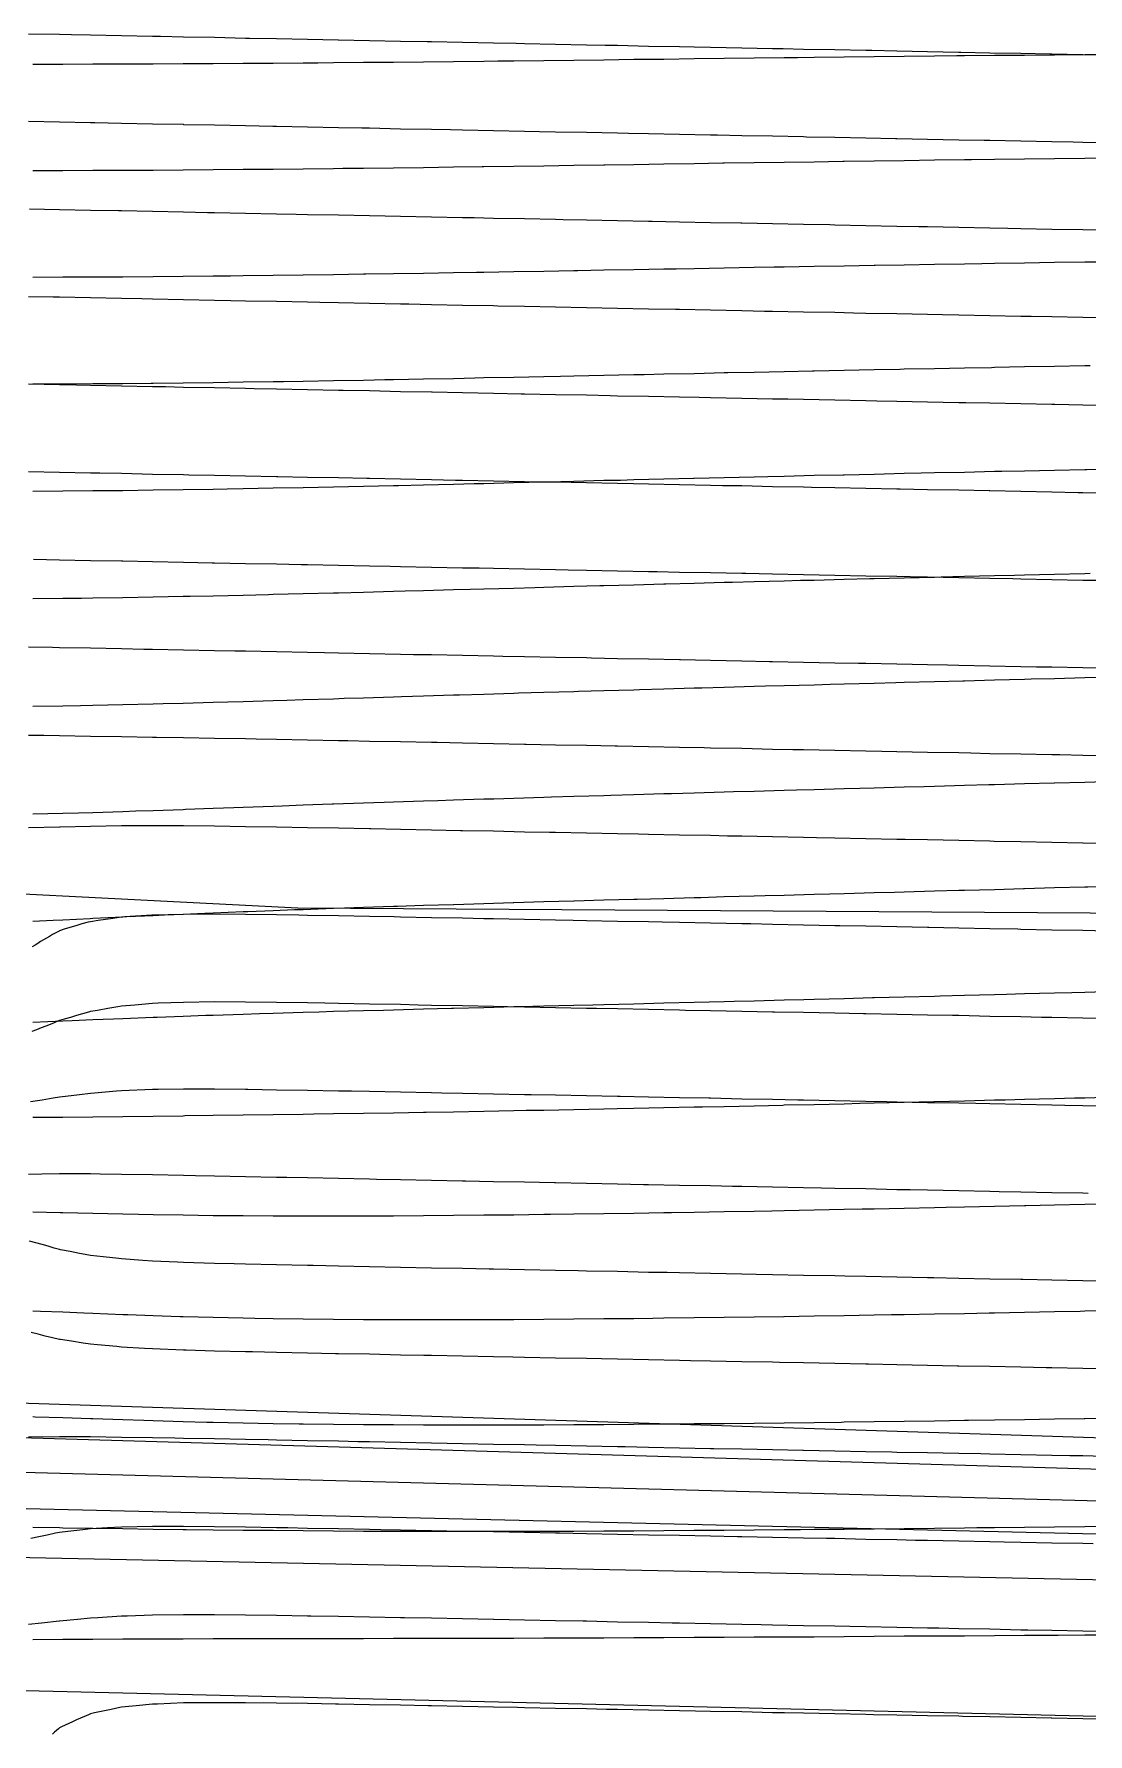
# Model space of a CAD drawing. Header units: metres. Extents: x 0 to 7092, y 40 to 458.
# Drawn here: x 4439.3 to 4513, y 40 to 158.9 of the extents above; entities that cross this region are included whole.
import ezdxf

# ---------------------------------------------------------------- set-up
doc = ezdxf.new("R2010")
doc.units = ezdxf.units.M

msp = doc.modelspace()

# ---------------------------------------------------------------- linework, layer by layer
at = {"color": 1}
msp.add_lwpolyline([(4390.12, 101.23), (4457.78, 97.77), (4457.78, 97.77), (4457.78, 97.77), (4457.78, 97.77), (4457.78, 97.77), (4520.57, 97.38), (4520.57, 97.38), (4520.57, 97.38), (4520.57, 97.38), (4520.57, 97.38), (4520.57, 97.38), (4520.57, 97.38), (4520.57, 97.38), (4520.57, 97.38), (4586.28, 95.89), (4586.28, 95.89), (4586.28, 95.89), (4586.28, 95.89), (4586.28, 95.89), (4586.28, 95.89), (4645.58, 93.96)], dxfattribs=at)
at = {"layer": 'Contour_Level_10'}
for points in [[(4513.18, 121.14), (4512.79, 121.13), (4510.69, 121.08), (4508.59, 121.03), (4507.88, 121.02), (4506.49, 120.98), (4504.39, 120.93), (4502.76, 120.89), (4502.28, 120.88), (4500.18, 120.83), (4498.08, 120.78), (4497.78, 120.77), (4495.98, 120.72), (4493.88, 120.67), (4492.93, 120.65), (4491.78, 120.62), (4489.68, 120.56), (4488.17, 120.52), (4487.58, 120.51), (4485.48, 120.45), (4483.5, 120.4), (4483.37, 120.4), (4481.27, 120.34), (4479.17, 120.28), (4478.9, 120.28), (4477.07, 120.23), (4474.97, 120.17), (4474.35, 120.15), (4472.87, 120.11), (4470.77, 120.06), (4469.82, 120.03), (4468.67, 120), (4466.57, 119.94), (4465.27, 119.91), (4464.46, 119.89), (4462.36, 119.83), (4460.62, 119.78), (4460.26, 119.77), (4458.16, 119.72), (4456.06, 119.67), (4455.73, 119.66), (4453.96, 119.62), (4451.86, 119.57), (4450.24, 119.54), (4449.76, 119.53), (4447.66, 119.49), (4445.55, 119.45), (4443.45, 119.42), (4442.66, 119.41), (4441.35, 119.4), (4439.25, 119.38)], [(4514.82, 108.38), (4512.65, 108.42), (4511.05, 108.46), (4510.49, 108.47), (4508.32, 108.51), (4506.15, 108.55), (4504.83, 108.58), (4503.98, 108.6), (4501.81, 108.64), (4499.65, 108.68), (4498.61, 108.7), (4497.48, 108.73), (4495.31, 108.77), (4493.14, 108.81), (4492.39, 108.83), (4490.97, 108.85), (4488.81, 108.9), (4486.64, 108.94), (4486.18, 108.95), (4484.47, 108.98), (4482.3, 109.03), (4480.13, 109.07), (4479.96, 109.07), (4477.96, 109.11), (4475.8, 109.15), (4473.74, 109.2), (4473.63, 109.2), (4471.46, 109.24), (4469.29, 109.28), (4467.51, 109.32), (4467.12, 109.33), (4464.96, 109.37), (4462.79, 109.41), (4461.26, 109.44), (4460.62, 109.45), (4458.45, 109.5), (4456.28, 109.54), (4454.86, 109.56), (4454.12, 109.58), (4451.95, 109.62), (4449.78, 109.66), (4447.89, 109.69), (4447.61, 109.69), (4445.44, 109.73), (4443.28, 109.76), (4441.11, 109.79), (4440.01, 109.81), (4438.94, 109.83)]]:
    msp.add_lwpolyline(points, dxfattribs=at)
at = {"layer": 'Contour_Level_11'}
for points in [[(4513.92, 113.87), (4512.79, 113.85), (4510.69, 113.79), (4509.04, 113.75), (4508.59, 113.74), (4506.49, 113.69), (4504.39, 113.63), (4504.27, 113.63), (4502.28, 113.58), (4500.18, 113.52), (4499.59, 113.5), (4498.08, 113.46), (4495.98, 113.41), (4494.99, 113.38), (4493.88, 113.35), (4491.78, 113.29), (4490.47, 113.26), (4489.68, 113.24), (4487.58, 113.18), (4486.03, 113.14), (4485.48, 113.12), (4483.37, 113.06), (4481.67, 113.01), (4481.27, 113), (4479.17, 112.94), (4477.39, 112.89), (4477.07, 112.88), (4474.97, 112.82), (4473.2, 112.77), (4472.87, 112.76), (4470.77, 112.69), (4469.08, 112.64), (4468.67, 112.63), (4466.57, 112.57), (4465.03, 112.52), (4464.46, 112.5), (4462.36, 112.44), (4461.02, 112.4), (4460.26, 112.37), (4458.16, 112.31), (4457, 112.27), (4456.06, 112.24), (4453.96, 112.18), (4452.87, 112.15), (4451.86, 112.12), (4449.76, 112.06), (4448.37, 112.03), (4447.66, 112.01), (4445.55, 111.96), (4443.45, 111.92), (4442.57, 111.9), (4441.35, 111.88), (4439.25, 111.86)], [(4514.82, 102.26), (4512.69, 102.3), (4512.65, 102.3), (4510.49, 102.34), (4508.32, 102.39), (4506.47, 102.42), (4506.15, 102.43), (4503.98, 102.47), (4501.81, 102.52), (4500.25, 102.55), (4499.65, 102.56), (4497.48, 102.6), (4495.31, 102.64), (4494.04, 102.67), (4493.14, 102.69), (4490.97, 102.73), (4488.81, 102.77), (4487.82, 102.79), (4486.64, 102.82), (4484.47, 102.86), (4482.3, 102.9), (4481.6, 102.92), (4480.13, 102.94), (4477.96, 102.99), (4475.8, 103.03), (4475.38, 103.04), (4473.63, 103.07), (4471.46, 103.12), (4469.29, 103.16), (4469.15, 103.16), (4467.12, 103.2), (4464.96, 103.24), (4462.88, 103.29), (4462.79, 103.29), (4460.62, 103.33), (4458.45, 103.37), (4456.29, 103.41), (4456.28, 103.41), (4454.12, 103.44), (4451.95, 103.48), (4449.78, 103.5), (4447.61, 103.51), (4445.44, 103.5), (4443.28, 103.46), (4441.16, 103.41), (4441.11, 103.41), (4438.94, 103.36)]]:
    msp.add_lwpolyline(points, dxfattribs=at)
at = {"layer": 'Contour_Level_12'}
for points in [[(4514.89, 106.6), (4512.79, 106.54), (4510.69, 106.49), (4510.66, 106.49), (4508.59, 106.43), (4506.49, 106.37), (4506.09, 106.36), (4504.39, 106.32), (4502.28, 106.26), (4501.56, 106.24), (4500.18, 106.2), (4498.08, 106.14), (4497.07, 106.12), (4495.98, 106.09), (4493.88, 106.03), (4492.63, 105.99), (4491.78, 105.97), (4489.68, 105.91), (4488.23, 105.87), (4487.58, 105.85), (4485.48, 105.79), (4483.9, 105.75), (4483.37, 105.73), (4481.27, 105.67), (4479.66, 105.62), (4479.17, 105.61), (4477.07, 105.55), (4475.51, 105.5), (4474.97, 105.49), (4472.87, 105.42), (4471.47, 105.38), (4470.77, 105.36), (4468.67, 105.29), (4467.57, 105.26), (4466.57, 105.22), (4464.46, 105.15), (4463.81, 105.13), (4462.36, 105.08), (4460.26, 105.01), (4460.18, 105.01), (4458.16, 104.94), (4456.69, 104.89), (4456.06, 104.86), (4453.96, 104.79), (4453.29, 104.76), (4451.86, 104.71), (4449.92, 104.64), (4449.76, 104.63), (4447.66, 104.56), (4446.44, 104.52), (4445.55, 104.49), (4443.45, 104.42), (4442.45, 104.39), (4441.35, 104.36), (4439.25, 104.32)], [(4514.33, 96.14), (4512.65, 96.18), (4510.49, 96.22), (4508.32, 96.26), (4508.11, 96.27), (4506.15, 96.31), (4503.98, 96.35), (4501.9, 96.39), (4501.81, 96.39), (4499.65, 96.43), (4497.48, 96.48), (4495.68, 96.51), (4495.31, 96.52), (4493.14, 96.56), (4490.97, 96.61), (4489.46, 96.64), (4488.81, 96.65), (4486.64, 96.69), (4484.47, 96.74), (4483.24, 96.76), (4482.3, 96.78), (4480.13, 96.82), (4477.96, 96.86), (4477.02, 96.88), (4475.8, 96.91), (4473.63, 96.95), (4471.46, 96.99), (4470.79, 97.01), (4469.29, 97.04), (4467.12, 97.08), (4464.96, 97.12), (4464.52, 97.13), (4462.79, 97.16), (4460.62, 97.2), (4458.45, 97.24), (4457.84, 97.25), (4456.28, 97.28), (4454.12, 97.31), (4451.95, 97.32), (4449.78, 97.31), (4447.61, 97.26), (4447.56, 97.25), (4445.68, 97.13), (4445.44, 97.11), (4444.67, 97.01), (4443.81, 96.88), (4443.28, 96.8), (4443.11, 96.76), (4442.67, 96.64), (4442.25, 96.51), (4441.84, 96.39), (4441.45, 96.27), (4441.11, 96.16), (4441.08, 96.14), (4440.85, 96.02), (4440.63, 95.9), (4440.41, 95.77), (4440.2, 95.65), (4440, 95.53), (4439.79, 95.41), (4439.59, 95.28), (4439.4, 95.16), (4439.2, 95.04)]]:
    msp.add_lwpolyline(points, dxfattribs=at)
at = {"layer": 'Contour_Level_13'}
for points in [[(4514.89, 99.27), (4513, 99.22), (4512.79, 99.22), (4510.69, 99.16), (4508.59, 99.1), (4508.51, 99.1), (4506.49, 99.04), (4504.39, 98.99), (4504, 98.98), (4502.28, 98.93), (4500.18, 98.87), (4499.49, 98.85), (4498.08, 98.81), (4495.98, 98.76), (4494.97, 98.73), (4493.88, 98.7), (4491.78, 98.64), (4490.45, 98.61), (4489.68, 98.59), (4487.58, 98.53), (4485.95, 98.48), (4485.48, 98.47), (4483.37, 98.41), (4481.49, 98.36), (4481.27, 98.35), (4479.17, 98.3), (4477.1, 98.24), (4477.07, 98.24), (4474.97, 98.18), (4472.87, 98.12), (4472.82, 98.11), (4470.77, 98.05), (4468.69, 97.99), (4468.67, 97.99), (4466.57, 97.93), (4464.75, 97.87), (4464.46, 97.86), (4462.36, 97.79), (4461.03, 97.74), (4460.26, 97.72), (4458.16, 97.64), (4457.54, 97.62), (4456.06, 97.57), (4454.29, 97.5), (4453.96, 97.49), (4451.86, 97.4), (4451.27, 97.38), (4449.76, 97.31), (4448.46, 97.25), (4447.66, 97.22), (4445.81, 97.13), (4445.55, 97.12), (4443.45, 97.02), (4443.26, 97.01), (4441.35, 96.91), (4440.67, 96.88), (4439.25, 96.82)], [(4514.82, 90.01), (4512.65, 90.05), (4510.49, 90.1), (4509.76, 90.11), (4508.32, 90.14), (4506.15, 90.18), (4503.98, 90.23), (4503.54, 90.23), (4501.81, 90.27), (4499.65, 90.31), (4497.48, 90.35), (4497.32, 90.36), (4495.31, 90.4), (4493.14, 90.44), (4491.1, 90.48), (4490.97, 90.48), (4488.81, 90.53), (4486.64, 90.57), (4484.88, 90.6), (4484.47, 90.61), (4482.3, 90.65), (4480.13, 90.7), (4478.66, 90.73), (4477.96, 90.74), (4475.8, 90.78), (4473.63, 90.83), (4472.44, 90.85), (4471.46, 90.87), (4469.29, 90.91), (4467.12, 90.95), (4466.18, 90.97), (4464.96, 91), (4462.79, 91.04), (4460.62, 91.08), (4459.66, 91.1), (4458.45, 91.12), (4456.28, 91.15), (4454.12, 91.18), (4451.95, 91.19), (4449.78, 91.16), (4448.01, 91.1), (4447.61, 91.08), (4446.38, 90.97), (4445.44, 90.89), (4445.2, 90.85), (4444.49, 90.73), (4443.76, 90.6), (4443.28, 90.52), (4443.14, 90.48), (4442.73, 90.36), (4442.31, 90.23), (4441.88, 90.11), (4441.45, 89.99), (4441.11, 89.89), (4441.04, 89.86), (4440.75, 89.74), (4440.45, 89.62), (4440.15, 89.5), (4439.83, 89.37), (4439.51, 89.25), (4439.18, 89.13)]]:
    msp.add_lwpolyline(points, dxfattribs=at)
at = {"layer": 'Contour_Level_14'}
for points in [[(4514.89, 91.92), (4512.79, 91.86), (4511.9, 91.83), (4510.69, 91.8), (4508.59, 91.75), (4507.33, 91.71), (4506.49, 91.69), (4504.39, 91.63), (4502.68, 91.59), (4502.28, 91.58), (4500.18, 91.52), (4498.08, 91.47), (4497.95, 91.47), (4495.98, 91.41), (4493.88, 91.36), (4493.15, 91.34), (4491.78, 91.31), (4489.68, 91.25), (4488.29, 91.22), (4487.58, 91.2), (4485.48, 91.15), (4483.37, 91.1), (4483.36, 91.1), (4481.27, 91.04), (4479.17, 90.99), (4478.39, 90.97), (4477.07, 90.94), (4474.97, 90.89), (4473.42, 90.85), (4472.87, 90.84), (4470.77, 90.78), (4468.67, 90.73), (4468.51, 90.73), (4466.57, 90.68), (4464.46, 90.62), (4463.76, 90.6), (4462.36, 90.57), (4460.26, 90.51), (4459.26, 90.48), (4458.16, 90.45), (4456.06, 90.39), (4455.1, 90.36), (4453.96, 90.32), (4451.86, 90.25), (4451.34, 90.23), (4449.76, 90.18), (4447.95, 90.11), (4447.66, 90.1), (4445.55, 90.02), (4444.89, 89.99), (4443.45, 89.93), (4441.99, 89.86), (4441.35, 89.84), (4439.25, 89.75)], [(4514.82, 83.89), (4512.65, 83.93), (4511.4, 83.95), (4510.49, 83.97), (4508.32, 84.02), (4506.15, 84.06), (4505.18, 84.08), (4503.98, 84.1), (4501.81, 84.14), (4499.65, 84.19), (4498.96, 84.2), (4497.48, 84.23), (4495.31, 84.27), (4493.14, 84.32), (4492.74, 84.32), (4490.97, 84.36), (4488.81, 84.4), (4486.64, 84.45), (4486.52, 84.45), (4484.47, 84.49), (4482.3, 84.53), (4480.31, 84.57), (4480.13, 84.57), (4477.96, 84.62), (4475.8, 84.66), (4474.09, 84.69), (4473.63, 84.7), (4471.46, 84.75), (4469.29, 84.79), (4467.85, 84.82), (4467.12, 84.83), (4464.96, 84.87), (4462.79, 84.92), (4461.52, 84.94), (4460.62, 84.96), (4458.45, 85), (4456.28, 85.03), (4454.29, 85.06), (4454.12, 85.07), (4451.95, 85.09), (4449.78, 85.09), (4448.02, 85.06), (4447.61, 85.06), (4445.44, 84.97), (4445.1, 84.94), (4443.56, 84.82), (4443.28, 84.79), (4442.51, 84.69), (4441.54, 84.57), (4441.11, 84.52), (4440.68, 84.45), (4439.9, 84.32), (4439.08, 84.2)]]:
    msp.add_lwpolyline(points, dxfattribs=at)
at = {"layer": 'Contour_Level_15'}
for points in [[(4514.89, 84.52), (4512.79, 84.47), (4512.09, 84.45), (4510.69, 84.41), (4508.59, 84.36), (4507.24, 84.32), (4506.49, 84.31), (4504.39, 84.25), (4502.28, 84.2), (4502.24, 84.2), (4500.18, 84.15), (4498.08, 84.1), (4497.06, 84.08), (4495.98, 84.05), (4493.88, 84), (4491.78, 83.96), (4491.69, 83.95), (4489.68, 83.91), (4487.58, 83.86), (4486.06, 83.83), (4485.48, 83.82), (4483.37, 83.78), (4481.27, 83.73), (4480.11, 83.71), (4479.17, 83.69), (4477.07, 83.65), (4474.97, 83.61), (4473.73, 83.59), (4472.87, 83.57), (4470.77, 83.53), (4468.67, 83.49), (4466.75, 83.46), (4466.57, 83.46), (4464.46, 83.42), (4462.36, 83.39), (4460.26, 83.36), (4458.89, 83.34), (4458.16, 83.33), (4456.06, 83.3), (4453.96, 83.27), (4451.86, 83.24), (4449.87, 83.22), (4449.76, 83.21), (4447.66, 83.19), (4445.55, 83.16), (4443.45, 83.14), (4441.35, 83.12), (4439.25, 83.1)], [(4513.04, 77.8), (4512.65, 77.81), (4510.49, 77.85), (4508.32, 77.89), (4506.82, 77.92), (4506.15, 77.94), (4503.98, 77.98), (4501.81, 78.02), (4500.6, 78.05), (4499.65, 78.06), (4497.48, 78.11), (4495.31, 78.15), (4494.38, 78.17), (4493.14, 78.19), (4490.97, 78.24), (4488.81, 78.28), (4488.17, 78.29), (4486.64, 78.32), (4484.47, 78.36), (4482.3, 78.41), (4481.95, 78.41), (4480.13, 78.45), (4477.96, 78.49), (4475.8, 78.54), (4475.73, 78.54), (4473.63, 78.58), (4471.46, 78.62), (4469.51, 78.66), (4469.29, 78.66), (4467.12, 78.71), (4464.96, 78.75), (4463.28, 78.78), (4462.79, 78.79), (4460.62, 78.84), (4458.45, 78.88), (4457, 78.91), (4456.28, 78.92), (4454.12, 78.96), (4451.95, 79), (4450.61, 79.03), (4449.78, 79.05), (4447.61, 79.09), (4445.44, 79.13), (4443.95, 79.15), (4443.28, 79.16), (4441.11, 79.18), (4439.88, 79.15), (4438.94, 79.13)]]:
    msp.add_lwpolyline(points, dxfattribs=at)
at = {"layer": 'Contour_Level_16'}
for points in [[(4514, 77.06), (4512.79, 77.03), (4510.69, 76.98), (4508.68, 76.94), (4508.59, 76.93), (4506.49, 76.89), (4504.39, 76.84), (4503.11, 76.81), (4502.28, 76.8), (4500.18, 76.75), (4498.08, 76.71), (4497.23, 76.69), (4495.98, 76.67), (4493.88, 76.62), (4491.78, 76.58), (4490.91, 76.57), (4489.68, 76.54), (4487.58, 76.51), (4485.48, 76.47), (4483.89, 76.44), (4483.37, 76.44), (4481.27, 76.4), (4479.17, 76.37), (4477.07, 76.34), (4475.44, 76.32), (4474.97, 76.32), (4472.87, 76.29), (4470.77, 76.27), (4468.67, 76.25), (4466.57, 76.23), (4464.46, 76.22), (4462.36, 76.21), (4460.26, 76.21), (4458.16, 76.21), (4456.06, 76.21), (4453.96, 76.23), (4451.86, 76.24), (4449.76, 76.27), (4447.66, 76.3), (4446.64, 76.32), (4445.55, 76.34), (4443.45, 76.39), (4441.35, 76.44), (4441.15, 76.44), (4439.25, 76.49)], [(4514.68, 71.64), (4512.65, 71.68), (4510.49, 71.73), (4508.46, 71.77), (4508.32, 71.77), (4506.15, 71.81), (4503.98, 71.85), (4502.24, 71.89), (4501.81, 71.9), (4499.65, 71.94), (4497.48, 71.98), (4496.03, 72.01), (4495.31, 72.03), (4493.14, 72.07), (4490.97, 72.11), (4489.81, 72.14), (4488.81, 72.15), (4486.64, 72.2), (4484.47, 72.24), (4483.59, 72.26), (4482.3, 72.28), (4480.13, 72.33), (4477.96, 72.37), (4477.37, 72.38), (4475.8, 72.41), (4473.63, 72.46), (4471.46, 72.5), (4471.15, 72.5), (4469.29, 72.54), (4467.12, 72.58), (4464.96, 72.63), (4464.95, 72.63), (4462.79, 72.67), (4460.62, 72.71), (4458.84, 72.75), (4458.45, 72.76), (4456.28, 72.8), (4454.12, 72.85), (4453.33, 72.87), (4451.95, 72.91), (4449.78, 72.98), (4449.37, 73), (4447.61, 73.07), (4446.95, 73.12), (4445.44, 73.22), (4445.26, 73.24), (4444.17, 73.37), (4443.28, 73.47), (4443.16, 73.49), (4442.51, 73.61), (4441.85, 73.74), (4441.19, 73.86), (4441.11, 73.87), (4440.74, 73.98), (4440.32, 74.11), (4439.9, 74.23), (4439.46, 74.35), (4439.02, 74.47)]]:
    msp.add_lwpolyline(points, dxfattribs=at)
at = {"layer": 'Contour_Level_17'}
for points in [[(4514.89, 69.6), (4512.79, 69.56), (4512.47, 69.55), (4510.69, 69.51), (4508.59, 69.47), (4506.49, 69.43), (4506.11, 69.43), (4504.39, 69.39), (4502.28, 69.36), (4500.18, 69.32), (4499.29, 69.3), (4498.08, 69.28), (4495.98, 69.25), (4493.88, 69.21), (4491.78, 69.18), (4491.75, 69.18), (4489.68, 69.15), (4487.58, 69.12), (4485.48, 69.09), (4483.37, 69.07), (4482.6, 69.06), (4481.27, 69.04), (4479.17, 69.02), (4477.07, 69), (4474.97, 68.98), (4472.87, 68.97), (4470.77, 68.96), (4468.67, 68.96), (4466.57, 68.96), (4464.46, 68.96), (4462.36, 68.97), (4460.26, 68.98), (4458.16, 69), (4456.06, 69.03), (4454.76, 69.06), (4453.96, 69.07), (4451.86, 69.12), (4449.76, 69.17), (4449.56, 69.18), (4447.66, 69.24), (4445.9, 69.3), (4445.55, 69.32), (4443.45, 69.4), (4442.81, 69.43), (4441.35, 69.49), (4439.78, 69.55), (4439.25, 69.57)], [(4514.82, 65.52), (4512.65, 65.56), (4510.49, 65.6), (4510.1, 65.61), (4508.32, 65.64), (4506.15, 65.69), (4503.98, 65.73), (4503.89, 65.73), (4501.81, 65.77), (4499.65, 65.82), (4497.67, 65.86), (4497.48, 65.86), (4495.31, 65.9), (4493.14, 65.95), (4491.45, 65.98), (4490.97, 65.99), (4488.81, 66.03), (4486.64, 66.07), (4485.23, 66.1), (4484.47, 66.12), (4482.3, 66.16), (4480.13, 66.2), (4479.01, 66.23), (4477.96, 66.25), (4475.8, 66.29), (4473.63, 66.33), (4472.8, 66.35), (4471.46, 66.37), (4469.29, 66.42), (4467.12, 66.46), (4466.58, 66.47), (4464.96, 66.5), (4462.79, 66.55), (4460.62, 66.59), (4460.42, 66.59), (4458.45, 66.63), (4456.28, 66.68), (4454.6, 66.72), (4454.12, 66.73), (4451.95, 66.78), (4449.97, 66.84), (4449.78, 66.85), (4447.61, 66.93), (4447.06, 66.96), (4445.44, 67.06), (4445.12, 67.09), (4443.78, 67.21), (4443.28, 67.26), (4442.77, 67.33), (4441.96, 67.46), (4441.18, 67.58), (4441.11, 67.59), (4440.63, 67.7), (4440.11, 67.83), (4439.61, 67.95), (4439.13, 68.07)]]:
    msp.add_lwpolyline(points, dxfattribs=at)
at = {"layer": 'Contour_Level_18'}
for points in [[(4514.89, 62.07), (4512.79, 62.04), (4512.76, 62.04), (4510.69, 62.01), (4508.59, 61.97), (4506.49, 61.94), (4504.67, 61.92), (4504.39, 61.91), (4502.28, 61.88), (4500.18, 61.85), (4498.08, 61.82), (4495.98, 61.8), (4495.79, 61.79), (4493.88, 61.77), (4491.78, 61.74), (4489.68, 61.72), (4487.58, 61.7), (4485.48, 61.68), (4484.8, 61.67), (4483.37, 61.66), (4481.27, 61.64), (4479.17, 61.62), (4477.07, 61.61), (4474.97, 61.6), (4472.87, 61.6), (4470.77, 61.59), (4468.67, 61.59), (4466.57, 61.6), (4464.46, 61.61), (4462.36, 61.62), (4460.26, 61.64), (4458.16, 61.67), (4457.86, 61.67), (4456.06, 61.7), (4453.96, 61.74), (4451.86, 61.78), (4451.42, 61.79), (4449.76, 61.84), (4447.66, 61.9), (4447.01, 61.92), (4445.55, 61.96), (4443.45, 62.03), (4443.28, 62.04), (4441.35, 62.1), (4439.42, 62.16), (4439.25, 62.17)], [(4514.82, 59.39), (4512.65, 59.44), (4511.75, 59.45), (4510.49, 59.48), (4508.32, 59.52), (4506.15, 59.56), (4505.53, 59.58), (4503.98, 59.61), (4501.81, 59.65), (4499.65, 59.69), (4499.31, 59.7), (4497.48, 59.74), (4495.31, 59.78), (4493.14, 59.82), (4493.09, 59.82), (4490.97, 59.86), (4488.81, 59.91), (4486.87, 59.95), (4486.64, 59.95), (4484.47, 59.99), (4482.3, 60.04), (4480.66, 60.07), (4480.13, 60.08), (4477.96, 60.12), (4475.8, 60.17), (4474.44, 60.19), (4473.63, 60.21), (4471.46, 60.25), (4469.29, 60.29), (4468.22, 60.32), (4467.12, 60.34), (4464.96, 60.38), (4462.79, 60.42), (4461.98, 60.44), (4460.62, 60.47), (4458.45, 60.51), (4456.28, 60.55), (4455.71, 60.56), (4454.12, 60.59), (4451.95, 60.63), (4449.78, 60.67), (4449.17, 60.68), (4447.61, 60.71), (4445.44, 60.74), (4443.28, 60.77), (4441.11, 60.78), (4438.94, 60.76)]]:
    msp.add_lwpolyline(points, dxfattribs=at)
at = {"layer": 'Contour_Level_19'}
for points in [[(3386.6, 97), (5157.42, 40)], [(4513.39, 53.3), (4512.65, 53.31), (4510.49, 53.35), (4508.32, 53.4), (4507.17, 53.42), (4506.15, 53.44), (4503.98, 53.48), (4501.81, 53.53), (4500.95, 53.54), (4499.65, 53.57), (4497.48, 53.61), (4495.31, 53.66), (4494.73, 53.67), (4493.14, 53.7), (4490.97, 53.74), (4488.81, 53.78), (4488.52, 53.79), (4486.64, 53.83), (4484.47, 53.87), (4482.3, 53.91), (4482.3, 53.91), (4480.13, 53.96), (4477.96, 54), (4476.08, 54.04), (4475.8, 54.04), (4473.63, 54.08), (4471.46, 54.13), (4469.85, 54.16), (4469.29, 54.17), (4467.12, 54.21), (4464.96, 54.26), (4463.59, 54.28), (4462.79, 54.3), (4460.62, 54.34), (4458.45, 54.38), (4457.08, 54.41), (4456.28, 54.42), (4454.12, 54.46), (4451.95, 54.49), (4449.78, 54.5), (4447.61, 54.5), (4445.44, 54.46), (4444.46, 54.41), (4443.28, 54.34), (4442.75, 54.28), (4441.69, 54.16), (4441.11, 54.09), (4440.83, 54.04), (4440.24, 53.91), (4439.66, 53.79), (4439.1, 53.67)], [(4514.89, 54.51), (4512.79, 54.49), (4510.69, 54.46), (4508.59, 54.44), (4506.49, 54.42), (4505.26, 54.41), (4504.39, 54.4), (4502.28, 54.37), (4500.18, 54.35), (4498.08, 54.33), (4495.98, 54.31), (4493.88, 54.29), (4492.92, 54.28), (4491.78, 54.27), (4489.68, 54.25), (4487.58, 54.24), (4485.48, 54.22), (4483.37, 54.21), (4481.27, 54.19), (4479.17, 54.18), (4477.07, 54.17), (4474.97, 54.17), (4472.87, 54.16), (4470.82, 54.16), (4470.77, 54.16), (4468.67, 54.16), (4468.04, 54.16), (4466.57, 54.16), (4464.46, 54.17), (4462.36, 54.17), (4460.26, 54.18), (4458.16, 54.2), (4456.06, 54.22), (4453.96, 54.24), (4451.86, 54.26), (4449.97, 54.28), (4449.76, 54.28), (4447.66, 54.31), (4445.55, 54.34), (4443.45, 54.37), (4441.35, 54.4), (4441.12, 54.41), (4439.25, 54.43)]]:
    msp.add_lwpolyline(points, dxfattribs=at)
at = {"layer": 'Contour_Level_2'}
msp.add_lwpolyline([(4514.82, 157.37), (4512.65, 157.41), (4510.49, 157.46), (4510.35, 157.46), (4508.32, 157.5), (4506.15, 157.54), (4504.13, 157.58), (4503.98, 157.59), (4501.81, 157.63), (4499.65, 157.67), (4497.91, 157.71), (4497.48, 157.71), (4495.31, 157.76), (4493.14, 157.8), (4491.7, 157.83), (4490.97, 157.84), (4488.81, 157.89), (4486.64, 157.93), (4485.48, 157.95), (4484.47, 157.97), (4482.3, 158.01), (4480.13, 158.06), (4479.26, 158.08), (4477.96, 158.1), (4475.8, 158.14), (4473.63, 158.19), (4473.04, 158.2), (4471.46, 158.23), (4469.29, 158.27), (4467.12, 158.32), (4466.82, 158.32), (4464.96, 158.36), (4462.79, 158.4), (4460.62, 158.44), (4460.6, 158.44), (4458.45, 158.49), (4456.28, 158.53), (4454.39, 158.57), (4454.12, 158.57), (4451.95, 158.62), (4449.78, 158.66), (4448.17, 158.69), (4447.61, 158.7), (4445.44, 158.74), (4443.28, 158.79), (4441.95, 158.81), (4441.11, 158.83), (4438.94, 158.87)], dxfattribs=at)
at = {"layer": 'Contour_Level_20'}
for points in [[(3386.6, 91.76), (5141.49, 40)], [(4514.82, 47.15), (4512.65, 47.19), (4510.49, 47.23), (4508.81, 47.26), (4508.32, 47.27), (4506.15, 47.32), (4503.98, 47.36), (4502.59, 47.39), (4501.81, 47.4), (4499.65, 47.45), (4497.48, 47.49), (4496.38, 47.51), (4495.31, 47.53), (4493.14, 47.57), (4490.97, 47.62), (4490.16, 47.63), (4488.81, 47.66), (4486.64, 47.7), (4484.47, 47.75), (4483.94, 47.76), (4482.3, 47.79), (4480.13, 47.83), (4477.96, 47.88), (4477.72, 47.88), (4475.8, 47.92), (4473.63, 47.96), (4471.49, 48), (4471.46, 48), (4469.29, 48.05), (4467.12, 48.09), (4465.23, 48.13), (4464.96, 48.13), (4462.79, 48.17), (4460.62, 48.21), (4458.69, 48.25), (4458.45, 48.25), (4456.28, 48.29), (4454.12, 48.32), (4451.95, 48.34), (4449.78, 48.34), (4447.61, 48.31), (4445.85, 48.25), (4445.44, 48.23), (4443.79, 48.13), (4443.28, 48.09), (4442.36, 48), (4441.11, 47.88), (4441.1, 47.88), (4439.85, 47.76), (4438.94, 47.66)], [(4514.89, 46.92), (4512.79, 46.91), (4510.93, 46.89), (4510.69, 46.89), (4508.59, 46.88), (4506.49, 46.87), (4504.39, 46.85), (4502.28, 46.84), (4500.18, 46.83), (4498.08, 46.81), (4495.98, 46.8), (4493.88, 46.78), (4491.78, 46.77), (4491.76, 46.77), (4489.68, 46.76), (4487.58, 46.75), (4485.48, 46.74), (4483.37, 46.73), (4481.27, 46.72), (4479.17, 46.71), (4477.07, 46.7), (4474.97, 46.69), (4472.87, 46.68), (4470.77, 46.68), (4468.67, 46.67), (4466.57, 46.67), (4464.46, 46.67), (4462.36, 46.66), (4460.26, 46.66), (4458.16, 46.66), (4456.06, 46.66), (4453.96, 46.65), (4452.4, 46.65), (4451.86, 46.65), (4449.76, 46.64), (4447.66, 46.63), (4445.55, 46.62), (4443.45, 46.61), (4441.35, 46.6), (4439.25, 46.59)]]:
    msp.add_lwpolyline(points, dxfattribs=at)
at = {"layer": 'Contour_Level_21'}
for points in [[(2418.3, 91.48), (4565.81, 40)], [(3386.6, 86.31), (5126, 40)], [(4514.82, 41.02), (4512.65, 41.06), (4510.49, 41.11), (4510.45, 41.11), (4508.32, 41.15), (4506.15, 41.19), (4504.24, 41.23), (4503.98, 41.24), (4501.81, 41.28), (4499.65, 41.32), (4498.02, 41.35), (4497.48, 41.37), (4495.31, 41.41), (4493.14, 41.45), (4491.8, 41.48), (4490.97, 41.49), (4488.81, 41.54), (4486.64, 41.58), (4485.58, 41.6), (4484.47, 41.62), (4482.3, 41.67), (4480.13, 41.71), (4479.36, 41.72), (4477.96, 41.75), (4475.8, 41.79), (4473.63, 41.84), (4473.14, 41.85), (4471.46, 41.88), (4469.29, 41.92), (4467.12, 41.97), (4466.89, 41.97), (4464.96, 42.01), (4462.79, 42.05), (4460.62, 42.09), (4460.42, 42.09), (4458.45, 42.13), (4456.28, 42.16), (4454.12, 42.19), (4451.95, 42.19), (4449.78, 42.17), (4447.96, 42.09), (4447.61, 42.08), (4446.47, 41.97), (4445.44, 41.87), (4445.33, 41.85), (4444.73, 41.72), (4444.14, 41.6), (4443.57, 41.48), (4443.28, 41.41), (4443.14, 41.35), (4442.85, 41.23), (4442.57, 41.11), (4442.3, 40.98), (4442.03, 40.86), (4441.77, 40.74), (4441.51, 40.62), (4441.25, 40.49), (4441.11, 40.43), (4441.04, 40.37), (4440.9, 40.25), (4440.76, 40.12), (4440.62, 40)]]:
    msp.add_lwpolyline(points, dxfattribs=at)
at = {"layer": 'Contour_Level_22'}
msp.add_lwpolyline([(3386.6, 80.45), (5110.37, 40)], dxfattribs=at)
at = {"layer": 'Contour_Level_23'}
msp.add_lwpolyline([(3386.6, 74.05), (5037.4, 40)], dxfattribs=at)
at = {"layer": 'Contour_Level_3'}
msp.add_lwpolyline([(4514.82, 151.25), (4512.65, 151.29), (4511.99, 151.3), (4510.49, 151.33), (4508.32, 151.38), (4506.15, 151.42), (4505.77, 151.43), (4503.98, 151.46), (4501.81, 151.5), (4499.65, 151.55), (4499.56, 151.55), (4497.48, 151.59), (4495.31, 151.63), (4493.34, 151.67), (4493.14, 151.68), (4490.97, 151.72), (4488.81, 151.76), (4487.12, 151.8), (4486.64, 151.81), (4484.47, 151.85), (4482.3, 151.89), (4480.9, 151.92), (4480.13, 151.93), (4477.96, 151.98), (4475.8, 152.02), (4474.68, 152.04), (4473.63, 152.06), (4471.46, 152.11), (4469.29, 152.15), (4468.46, 152.17), (4467.12, 152.19), (4464.96, 152.23), (4462.79, 152.28), (4462.25, 152.29), (4460.62, 152.32), (4458.45, 152.36), (4456.28, 152.41), (4456.03, 152.41), (4454.12, 152.45), (4451.95, 152.49), (4449.81, 152.53), (4449.78, 152.54), (4447.61, 152.58), (4445.44, 152.62), (4443.59, 152.66), (4443.28, 152.66), (4441.11, 152.71), (4438.94, 152.75)], dxfattribs=at)
at = {"layer": 'Contour_Level_4'}
msp.add_lwpolyline([(4513.63, 145.15), (4512.65, 145.17), (4510.49, 145.21), (4508.32, 145.25), (4507.42, 145.27), (4506.15, 145.3), (4503.98, 145.34), (4501.81, 145.38), (4501.2, 145.39), (4499.65, 145.42), (4497.48, 145.47), (4495.31, 145.51), (4494.98, 145.52), (4493.14, 145.55), (4490.97, 145.6), (4488.81, 145.64), (4488.76, 145.64), (4486.64, 145.68), (4484.47, 145.72), (4482.54, 145.76), (4482.3, 145.77), (4480.13, 145.81), (4477.96, 145.85), (4476.32, 145.89), (4475.8, 145.9), (4473.63, 145.94), (4471.46, 145.98), (4470.11, 146.01), (4469.29, 146.03), (4467.12, 146.07), (4464.96, 146.11), (4463.89, 146.13), (4462.79, 146.15), (4460.62, 146.2), (4458.45, 146.24), (4457.67, 146.26), (4456.28, 146.28), (4454.12, 146.33), (4451.95, 146.37), (4451.45, 146.38), (4449.78, 146.41), (4447.61, 146.45), (4445.44, 146.5), (4445.23, 146.5), (4443.28, 146.54), (4441.11, 146.58), (4439.01, 146.62)], dxfattribs=at)
at = {"layer": 'Contour_Level_5'}
for points in [[(4514.89, 157.44), (4512.79, 157.42), (4510.69, 157.4), (4508.59, 157.38), (4506.49, 157.36), (4504.39, 157.34), (4503.86, 157.34), (4502.28, 157.32), (4500.18, 157.3), (4498.08, 157.27), (4495.98, 157.25), (4493.88, 157.23), (4492.72, 157.21), (4491.78, 157.2), (4489.68, 157.18), (4487.58, 157.15), (4485.48, 157.13), (4483.37, 157.1), (4482.38, 157.09), (4481.27, 157.08), (4479.17, 157.05), (4477.07, 157.03), (4474.97, 157), (4472.87, 156.98), (4471.77, 156.97), (4470.77, 156.96), (4468.67, 156.93), (4466.57, 156.91), (4464.46, 156.89), (4462.36, 156.87), (4460.26, 156.85), (4459.18, 156.84), (4458.16, 156.84), (4456.06, 156.82), (4453.96, 156.8), (4451.86, 156.79), (4449.76, 156.78), (4447.66, 156.77), (4445.55, 156.76), (4443.45, 156.76), (4441.35, 156.75), (4439.25, 156.75)], [(4514.82, 139), (4512.65, 139.04), (4510.49, 139.09), (4509.06, 139.11), (4508.32, 139.13), (4506.15, 139.17), (4503.98, 139.21), (4502.84, 139.24), (4501.81, 139.26), (4499.65, 139.3), (4497.48, 139.34), (4496.62, 139.36), (4495.31, 139.39), (4493.14, 139.43), (4490.97, 139.47), (4490.4, 139.48), (4488.81, 139.52), (4486.64, 139.56), (4484.47, 139.6), (4484.18, 139.61), (4482.3, 139.64), (4480.13, 139.69), (4477.97, 139.73), (4477.96, 139.73), (4475.8, 139.77), (4473.63, 139.82), (4471.75, 139.85), (4471.46, 139.86), (4469.29, 139.9), (4467.12, 139.94), (4465.53, 139.98), (4464.96, 139.99), (4462.79, 140.03), (4460.62, 140.07), (4459.31, 140.1), (4458.45, 140.12), (4456.28, 140.16), (4454.12, 140.2), (4453.09, 140.22), (4451.95, 140.24), (4449.78, 140.29), (4447.61, 140.33), (4446.87, 140.35), (4445.44, 140.37), (4443.28, 140.42), (4441.11, 140.46), (4440.66, 140.47), (4438.94, 140.5)]]:
    msp.add_lwpolyline(points, dxfattribs=at)
at = {"layer": 'Contour_Level_6'}
for points in [[(4514.89, 150.19), (4512.79, 150.17), (4510.69, 150.14), (4508.59, 150.12), (4506.49, 150.09), (4504.87, 150.07), (4504.39, 150.07), (4502.28, 150.04), (4500.18, 150.01), (4498.08, 149.98), (4495.98, 149.95), (4495.88, 149.95), (4493.88, 149.92), (4491.78, 149.89), (4489.68, 149.86), (4487.58, 149.83), (4487.5, 149.83), (4485.48, 149.8), (4483.37, 149.76), (4481.27, 149.73), (4479.25, 149.7), (4479.17, 149.7), (4477.07, 149.67), (4474.97, 149.64), (4472.87, 149.61), (4470.77, 149.58), (4470.66, 149.58), (4468.67, 149.55), (4466.57, 149.52), (4464.46, 149.5), (4462.36, 149.47), (4460.93, 149.46), (4460.26, 149.45), (4458.16, 149.43), (4456.06, 149.41), (4453.96, 149.39), (4451.86, 149.37), (4449.76, 149.35), (4447.66, 149.34), (4446.58, 149.33), (4445.55, 149.33), (4443.45, 149.32), (4441.35, 149.31), (4439.25, 149.31)], [(4514.82, 132.88), (4512.65, 132.92), (4510.7, 132.96), (4510.49, 132.96), (4508.32, 133.01), (4506.15, 133.05), (4504.48, 133.08), (4503.98, 133.09), (4501.81, 133.13), (4499.65, 133.18), (4498.26, 133.2), (4497.48, 133.22), (4495.31, 133.26), (4493.14, 133.31), (4492.04, 133.33), (4490.97, 133.35), (4488.81, 133.39), (4486.64, 133.43), (4485.83, 133.45), (4484.47, 133.48), (4482.3, 133.52), (4480.13, 133.56), (4479.61, 133.57), (4477.96, 133.61), (4475.8, 133.65), (4473.63, 133.69), (4473.39, 133.7), (4471.46, 133.73), (4469.29, 133.78), (4467.17, 133.82), (4467.12, 133.82), (4464.96, 133.86), (4462.79, 133.91), (4460.95, 133.94), (4460.62, 133.95), (4458.45, 133.99), (4456.28, 134.04), (4454.73, 134.07), (4454.12, 134.08), (4451.95, 134.12), (4449.78, 134.16), (4448.52, 134.19), (4447.61, 134.21), (4445.44, 134.25), (4443.28, 134.29), (4442.3, 134.31), (4441.11, 134.34), (4438.94, 134.38)]]:
    msp.add_lwpolyline(points, dxfattribs=at)
at = {"layer": 'Contour_Level_7'}
for points in [[(4513.92, 142.93), (4512.79, 142.92), (4510.69, 142.89), (4508.59, 142.85), (4506.49, 142.82), (4505.61, 142.81), (4504.39, 142.79), (4502.28, 142.75), (4500.18, 142.72), (4498.13, 142.68), (4498.08, 142.68), (4495.98, 142.65), (4493.88, 142.61), (4491.78, 142.57), (4491.08, 142.56), (4489.68, 142.54), (4487.58, 142.5), (4485.48, 142.46), (4484.22, 142.44), (4483.37, 142.42), (4481.27, 142.39), (4479.17, 142.35), (4477.36, 142.32), (4477.07, 142.31), (4474.97, 142.27), (4472.87, 142.24), (4470.77, 142.2), (4470.26, 142.19), (4468.67, 142.17), (4466.57, 142.13), (4464.46, 142.1), (4462.53, 142.07), (4462.36, 142.07), (4460.26, 142.04), (4458.16, 142.01), (4456.06, 141.98), (4453.96, 141.96), (4453.07, 141.95), (4451.86, 141.93), (4449.76, 141.91), (4447.66, 141.89), (4445.55, 141.88), (4443.45, 141.87), (4441.35, 141.86), (4439.25, 141.85)], [(4514.82, 126.75), (4512.65, 126.8), (4512.34, 126.8), (4510.49, 126.84), (4508.32, 126.88), (4506.15, 126.92), (4506.12, 126.92), (4503.98, 126.97), (4501.81, 127.01), (4499.9, 127.05), (4499.65, 127.05), (4497.48, 127.1), (4495.31, 127.14), (4493.69, 127.17), (4493.14, 127.18), (4490.97, 127.22), (4488.81, 127.27), (4487.47, 127.29), (4486.64, 127.31), (4484.47, 127.35), (4482.3, 127.4), (4481.25, 127.42), (4480.13, 127.44), (4477.96, 127.48), (4475.8, 127.53), (4475.03, 127.54), (4473.63, 127.57), (4471.46, 127.61), (4469.29, 127.65), (4468.81, 127.66), (4467.12, 127.7), (4464.96, 127.74), (4462.79, 127.78), (4462.59, 127.79), (4460.62, 127.83), (4458.45, 127.87), (4456.37, 127.91), (4456.28, 127.91), (4454.12, 127.95), (4451.95, 128), (4450.15, 128.03), (4449.78, 128.04), (4447.61, 128.08), (4445.44, 128.13), (4443.93, 128.16), (4443.28, 128.17), (4441.11, 128.21), (4438.94, 128.25)]]:
    msp.add_lwpolyline(points, dxfattribs=at)
at = {"layer": 'Contour_Level_8'}
for points in [[(4513.18, 135.67), (4512.79, 135.66), (4510.69, 135.62), (4508.59, 135.59), (4506.49, 135.55), (4506.28, 135.54), (4504.39, 135.51), (4502.28, 135.47), (4500.18, 135.43), (4499.87, 135.42), (4498.08, 135.38), (4495.98, 135.34), (4493.88, 135.3), (4493.76, 135.3), (4491.78, 135.26), (4489.68, 135.21), (4487.84, 135.17), (4487.58, 135.17), (4485.48, 135.12), (4483.37, 135.08), (4482, 135.05), (4481.27, 135.04), (4479.17, 134.99), (4477.07, 134.95), (4476.15, 134.93), (4474.97, 134.9), (4472.87, 134.86), (4470.77, 134.82), (4470.16, 134.8), (4468.67, 134.77), (4466.57, 134.73), (4464.46, 134.69), (4463.85, 134.68), (4462.36, 134.65), (4460.26, 134.62), (4458.16, 134.58), (4456.78, 134.56), (4456.06, 134.55), (4453.96, 134.52), (4451.86, 134.49), (4449.76, 134.46), (4447.66, 134.44), (4447.53, 134.44), (4445.55, 134.42), (4443.45, 134.4), (4441.35, 134.39), (4439.25, 134.38)], [(4513.98, 120.65), (4512.65, 120.67), (4510.49, 120.71), (4508.32, 120.76), (4507.76, 120.77), (4506.15, 120.8), (4503.98, 120.84), (4501.81, 120.89), (4501.55, 120.89), (4499.65, 120.93), (4497.48, 120.97), (4495.33, 121.02), (4495.31, 121.02), (4493.14, 121.06), (4490.97, 121.1), (4489.11, 121.14), (4488.81, 121.14), (4486.64, 121.19), (4484.47, 121.23), (4482.89, 121.26), (4482.3, 121.27), (4480.13, 121.32), (4477.96, 121.36), (4476.67, 121.38), (4475.8, 121.4), (4473.63, 121.44), (4471.46, 121.49), (4470.45, 121.51), (4469.29, 121.53), (4467.12, 121.57), (4464.96, 121.62), (4464.23, 121.63), (4462.79, 121.66), (4460.62, 121.7), (4458.45, 121.75), (4458.01, 121.75), (4456.28, 121.79), (4454.12, 121.83), (4451.95, 121.87), (4451.78, 121.88), (4449.78, 121.92), (4447.61, 121.96), (4445.54, 122), (4445.44, 122), (4443.28, 122.04), (4441.11, 122.09), (4439.3, 122.12)]]:
    msp.add_lwpolyline(points, dxfattribs=at)
at = {"layer": 'Contour_Level_9'}
for points in [[(4514.89, 128.44), (4512.95, 128.4), (4512.79, 128.4), (4510.69, 128.36), (4508.59, 128.31), (4507, 128.28), (4506.49, 128.27), (4504.39, 128.22), (4502.28, 128.18), (4501.35, 128.16), (4500.18, 128.13), (4498.08, 128.08), (4495.98, 128.03), (4495.91, 128.03), (4493.88, 127.99), (4491.78, 127.94), (4490.63, 127.91), (4489.68, 127.89), (4487.58, 127.84), (4485.48, 127.79), (4485.45, 127.79), (4483.37, 127.74), (4481.27, 127.69), (4480.34, 127.66), (4479.17, 127.64), (4477.07, 127.58), (4475.24, 127.54), (4474.97, 127.53), (4472.87, 127.48), (4470.77, 127.43), (4470.1, 127.42), (4468.67, 127.38), (4466.57, 127.33), (4464.81, 127.29), (4464.46, 127.29), (4462.36, 127.24), (4460.26, 127.19), (4459.2, 127.17), (4458.16, 127.15), (4456.06, 127.11), (4453.96, 127.07), (4452.84, 127.05), (4451.86, 127.03), (4449.76, 127), (4447.66, 126.97), (4445.55, 126.94), (4444.06, 126.92), (4443.45, 126.92), (4441.35, 126.9), (4439.25, 126.89)], [(4514.82, 114.51), (4512.65, 114.55), (4510.49, 114.59), (4509.41, 114.61), (4508.32, 114.63), (4506.15, 114.68), (4503.98, 114.72), (4503.19, 114.74), (4501.81, 114.76), (4499.65, 114.81), (4497.48, 114.85), (4496.97, 114.86), (4495.31, 114.89), (4493.14, 114.93), (4490.97, 114.98), (4490.75, 114.98), (4488.81, 115.02), (4486.64, 115.06), (4484.53, 115.11), (4484.47, 115.11), (4482.3, 115.15), (4480.13, 115.19), (4478.31, 115.23), (4477.96, 115.24), (4475.8, 115.28), (4473.63, 115.32), (4472.1, 115.35), (4471.46, 115.36), (4469.29, 115.41), (4467.12, 115.45), (4465.87, 115.47), (4464.96, 115.49), (4462.79, 115.54), (4460.62, 115.58), (4459.64, 115.6), (4458.45, 115.62), (4456.28, 115.66), (4454.12, 115.71), (4453.36, 115.72), (4451.95, 115.75), (4449.78, 115.79), (4447.61, 115.83), (4447.01, 115.84), (4445.44, 115.87), (4443.28, 115.92), (4441.11, 115.96), (4440.62, 115.97), (4438.94, 116)]]:
    msp.add_lwpolyline(points, dxfattribs=at)

doc.saveas('drawing.dxf')
